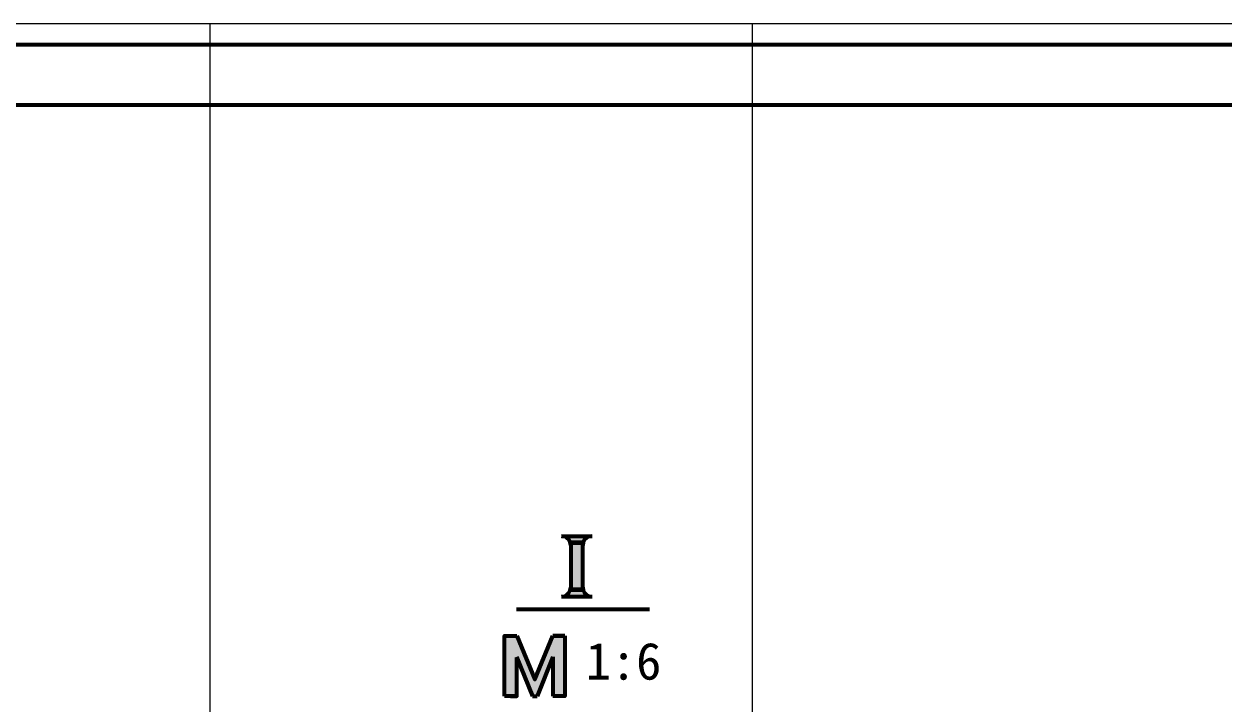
# Model space of a CAD drawing. Header units: millimetres. Extents: x 0 to 841, y 0 to 1189.
# Drawn here: x 391.6 to 577.7, y 1083.7 to 1189 of the extents above; entities that cross this region are included whole.
import ezdxf

# ---------------------------------------------------------------- set-up
doc = ezdxf.new("R2010")
doc.units = ezdxf.units.MM
doc.layers.add('C00-00-00', color=7, linetype='Continuous')
doc.layers.add('CBF-BF-BF', color=7, linetype='Continuous', true_color=0xbfbfbf)

msp = doc.modelspace()

# ---------------------------------------------------------------- hatches: boundary and pattern name
at = {"layer": 'C00-00-00'}
h = msp.add_hatch(color=256, dxfattribs=at)
h.dxf.hatch_style = 2
h.paths.add_polyline_path([(474.98, 1109.582772), (479.467333, 1109.582772), (475.234, 1109.582772)])
h = msp.add_hatch(color=256, dxfattribs=at)
h.dxf.hatch_style = 2
h.paths.add_polyline_path([(474.98, 1109.582772), (479.679, 1109.582772), (479.467333, 1109.582772)])
h = msp.add_hatch(color=256, dxfattribs=at)
h.dxf.hatch_style = 2
h.paths.add_polyline_path([(475.234, 1109.582772), (479.213333, 1109.498106), (475.488, 1109.498106)])
h = msp.add_hatch(color=256, dxfattribs=at)
h.dxf.hatch_style = 2
h.paths.add_polyline_path([(475.234, 1109.582772), (479.467333, 1109.582772), (479.213333, 1109.498106)])
h = msp.add_hatch(color=256, dxfattribs=at)
h.dxf.hatch_style = 2
h.paths.add_polyline_path([(475.488, 1109.498106), (479.001667, 1109.413439), (475.699667, 1109.413439)])
h = msp.add_hatch(color=256, dxfattribs=at)
h.dxf.hatch_style = 2
h.paths.add_polyline_path([(475.488, 1109.498106), (479.213333, 1109.498106), (479.001667, 1109.413439)])
h = msp.add_hatch(color=256, dxfattribs=at)
h.dxf.hatch_style = 2
h.paths.add_polyline_path([(475.699667, 1109.413439), (478.79, 1109.286439), (475.911333, 1109.286439)])
h = msp.add_hatch(color=256, dxfattribs=at)
h.dxf.hatch_style = 2
h.paths.add_polyline_path([(475.699667, 1109.413439), (479.001667, 1109.413439), (478.79, 1109.286439)])
h = msp.add_hatch(color=256, dxfattribs=at)
h.dxf.hatch_style = 2
h.paths.add_polyline_path([(475.911333, 1109.286439), (478.620667, 1109.117106), (476.080667, 1109.117106)])
h = msp.add_hatch(color=256, dxfattribs=at)
h.dxf.hatch_style = 2
h.paths.add_polyline_path([(475.911333, 1109.286439), (478.79, 1109.286439), (478.620667, 1109.117106)])
h = msp.add_hatch(color=256, dxfattribs=at)
h.dxf.hatch_style = 2
h.paths.add_polyline_path([(476.080667, 1109.117106), (478.493667, 1108.905439), (476.207667, 1108.905439)])
h = msp.add_hatch(color=256, dxfattribs=at)
h.dxf.hatch_style = 2
h.paths.add_polyline_path([(476.080667, 1109.117106), (478.620667, 1109.117106), (478.493667, 1108.905439)])
h = msp.add_hatch(color=256, dxfattribs=at)
h.dxf.hatch_style = 2
h.paths.add_polyline_path([(476.207667, 1108.905439), (478.366667, 1108.693772), (476.334667, 1108.693772)])
h = msp.add_hatch(color=256, dxfattribs=at)
h.dxf.hatch_style = 2
h.paths.add_polyline_path([(476.207667, 1108.905439), (478.493667, 1108.905439), (478.366667, 1108.693772)])
h = msp.add_hatch(color=256, dxfattribs=at)
h.dxf.hatch_style = 2
h.paths.add_polyline_path([(476.334667, 1108.693772), (478.324333, 1108.439772), (476.377, 1108.439772)])
h = msp.add_hatch(color=256, dxfattribs=at)
h.dxf.hatch_style = 2
h.paths.add_polyline_path([(476.334667, 1108.693772), (478.366667, 1108.693772), (478.324333, 1108.439772)])
h = msp.add_hatch(color=256, dxfattribs=at)
h.dxf.hatch_style = 2
h.paths.add_polyline_path([(476.377, 1108.439772), (478.282, 1108.185772), (476.419333, 1108.185772)])
h = msp.add_hatch(color=256, dxfattribs=at)
h.dxf.hatch_style = 2
h.paths.add_polyline_path([(476.377, 1108.439772), (478.324333, 1108.439772), (478.282, 1108.185772)])
h = msp.add_hatch(color=256, dxfattribs=at)
h.dxf.hatch_style = 2
h.paths.add_polyline_path([(476.419333, 1108.185772), (478.282, 1101.624106), (476.419333, 1101.624106)])
h = msp.add_hatch(color=256, dxfattribs=at)
h.dxf.hatch_style = 2
h.paths.add_polyline_path([(476.419333, 1108.185772), (478.282, 1108.185772), (478.282, 1101.624106)])
h = msp.add_hatch(color=256, dxfattribs=at)
h.dxf.hatch_style = 2
h.paths.add_polyline_path([(476.419333, 1101.624106), (478.324333, 1101.370106), (476.377, 1101.370106)])
h = msp.add_hatch(color=256, dxfattribs=at)
h.dxf.hatch_style = 2
h.paths.add_polyline_path([(476.419333, 1101.624106), (478.282, 1101.624106), (478.324333, 1101.370106)])
h = msp.add_hatch(color=256, dxfattribs=at)
h.dxf.hatch_style = 2
h.paths.add_polyline_path([(475.234, 1100.227106), (479.679, 1100.227106), (474.98, 1100.227106)])
h = msp.add_hatch(color=256, dxfattribs=at)
h.dxf.hatch_style = 2
h.paths.add_polyline_path([(475.488, 1100.311772), (479.467333, 1100.227106), (475.234, 1100.227106)])
h = msp.add_hatch(color=256, dxfattribs=at)
h.dxf.hatch_style = 2
h.paths.add_polyline_path([(475.234, 1100.227106), (479.467333, 1100.227106), (479.679, 1100.227106)])
h = msp.add_hatch(color=256, dxfattribs=at)
h.dxf.hatch_style = 2
h.paths.add_polyline_path([(475.699667, 1100.396439), (479.213333, 1100.311772), (475.488, 1100.311772)])
h = msp.add_hatch(color=256, dxfattribs=at)
h.dxf.hatch_style = 2
h.paths.add_polyline_path([(475.488, 1100.311772), (479.213333, 1100.311772), (479.467333, 1100.227106)])
h = msp.add_hatch(color=256, dxfattribs=at)
h.dxf.hatch_style = 2
h.paths.add_polyline_path([(475.911333, 1100.565772), (479.001667, 1100.396439), (475.699667, 1100.396439)])
h = msp.add_hatch(color=256, dxfattribs=at)
h.dxf.hatch_style = 2
h.paths.add_polyline_path([(475.699667, 1100.396439), (479.001667, 1100.396439), (479.213333, 1100.311772)])
h = msp.add_hatch(color=256, dxfattribs=at)
h.dxf.hatch_style = 2
h.paths.add_polyline_path([(476.080667, 1100.735106), (478.79, 1100.565772), (475.911333, 1100.565772)])
h = msp.add_hatch(color=256, dxfattribs=at)
h.dxf.hatch_style = 2
h.paths.add_polyline_path([(475.911333, 1100.565772), (478.79, 1100.565772), (479.001667, 1100.396439)])
h = msp.add_hatch(color=256, dxfattribs=at)
h.dxf.hatch_style = 2
h.paths.add_polyline_path([(476.207667, 1100.904439), (478.620667, 1100.735106), (476.080667, 1100.735106)])
h = msp.add_hatch(color=256, dxfattribs=at)
h.dxf.hatch_style = 2
h.paths.add_polyline_path([(476.080667, 1100.735106), (478.620667, 1100.735106), (478.79, 1100.565772)])
h = msp.add_hatch(color=256, dxfattribs=at)
h.dxf.hatch_style = 2
h.paths.add_polyline_path([(476.334667, 1101.158439), (478.493667, 1100.904439), (476.207667, 1100.904439)])
h = msp.add_hatch(color=256, dxfattribs=at)
h.dxf.hatch_style = 2
h.paths.add_polyline_path([(476.207667, 1100.904439), (478.493667, 1100.904439), (478.620667, 1100.735106)])
h = msp.add_hatch(color=256, dxfattribs=at)
h.dxf.hatch_style = 2
h.paths.add_polyline_path([(476.377, 1101.370106), (478.366667, 1101.158439), (476.334667, 1101.158439)])
h = msp.add_hatch(color=256, dxfattribs=at)
h.dxf.hatch_style = 2
h.paths.add_polyline_path([(476.334667, 1101.158439), (478.366667, 1101.158439), (478.493667, 1100.904439)])
h = msp.add_hatch(color=256, dxfattribs=at)
h.dxf.hatch_style = 2
h.paths.add_polyline_path([(476.377, 1101.370106), (478.324333, 1101.370106), (478.366667, 1101.158439)])
h = msp.add_hatch(color=256, dxfattribs=at)
h.dxf.hatch_style = 2
h.paths.add_polyline_path([(466.174667, 1094.131106), (469.476667, 1090.702106), (466.174667, 1090.702106)])
h = msp.add_hatch(color=256, dxfattribs=at)
h.dxf.hatch_style = 2
h.paths.add_polyline_path([(466.174667, 1094.131106), (468.037333, 1094.131106), (469.476667, 1090.702106)])
h = msp.add_hatch(color=256, dxfattribs=at)
h.dxf.hatch_style = 2
h.paths.add_polyline_path([(473.667667, 1094.131106), (475.530333, 1090.829106), (472.313, 1090.829106)])
h = msp.add_hatch(color=256, dxfattribs=at)
h.dxf.hatch_style = 2
h.paths.add_polyline_path([(473.667667, 1094.131106), (475.530333, 1094.131106), (475.530333, 1090.829106)])
h = msp.add_hatch(color=256, dxfattribs=at)
h.dxf.hatch_style = 2
h.paths.add_polyline_path([(466.174667, 1090.702106), (468.037333, 1084.775439), (466.174667, 1084.775439)])
h = msp.add_hatch(color=256, dxfattribs=at)
h.dxf.hatch_style = 2
h.paths.add_polyline_path([(466.174667, 1090.702106), (468.037333, 1090.702106), (468.037333, 1084.775439)])
h = msp.add_hatch(color=256, dxfattribs=at)
h.dxf.hatch_style = 2
h.paths.add_polyline_path([(468.037333, 1090.702106), (470.873667, 1087.315439), (469.434333, 1087.315439)])
h = msp.add_hatch(color=256, dxfattribs=at)
h.dxf.hatch_style = 2
h.paths.add_polyline_path([(468.037333, 1090.702106), (469.476667, 1090.702106), (470.873667, 1087.315439)])
h = msp.add_hatch(color=256, dxfattribs=at)
h.dxf.hatch_style = 2
h.paths.add_polyline_path([(472.313, 1090.829106), (472.270667, 1087.315439), (470.873667, 1087.315439)])
h = msp.add_hatch(color=256, dxfattribs=at)
h.dxf.hatch_style = 2
h.paths.add_polyline_path([(472.313, 1090.829106), (473.667667, 1090.829106), (472.270667, 1087.315439)])
h = msp.add_hatch(color=256, dxfattribs=at)
h.dxf.hatch_style = 2
h.paths.add_polyline_path([(473.667667, 1090.829106), (475.530333, 1084.775439), (473.667667, 1084.775439)])
h = msp.add_hatch(color=256, dxfattribs=at)
h.dxf.hatch_style = 2
h.paths.add_polyline_path([(473.667667, 1090.829106), (475.530333, 1090.829106), (475.530333, 1084.775439)])
h = msp.add_hatch(color=256, dxfattribs=at)
h.dxf.hatch_style = 2
h.paths.add_polyline_path([(469.434333, 1087.315439), (471.212333, 1084.775439), (470.492667, 1084.775439)])
h = msp.add_hatch(color=256, dxfattribs=at)
h.dxf.hatch_style = 2
h.paths.add_polyline_path([(469.434333, 1087.315439), (472.270667, 1087.315439), (471.212333, 1084.775439)])
h = msp.add_hatch(color=256, dxfattribs=at)
h.dxf.hatch_style = 2
h.paths.add_polyline_path([(470.492667, 1084.775439), (471.212333, 1084.775439), (470.662, 1084.775439)])
h = msp.add_hatch(color=256, dxfattribs=at)
h.dxf.hatch_style = 2
h.paths.add_polyline_path([(470.492667, 1084.775439), (471.212333, 1084.775439)])
h = msp.add_hatch(color=256, dxfattribs=at)
h.dxf.hatch_style = 2
h.paths.add_polyline_path([(470.662, 1084.775439), (471.212333, 1084.775439), (471.212333, 1084.733106)])

# ---------------------------------------------------------------- linework, layer by layer
at = {"layer": 'C00-00-00', "lineweight": 53}
for points in [[(805.264667, 3.284361), (45.042667, 3.284361), (35.687, 3.284361), (35.687, 1176.468028), (35.687, 1185.823694), (795.909, 1185.823694), (805.264667, 1185.823694), (805.264667, 1176.468028)], [(476.419333, 1108.184361), (476.334667, 1108.607694), (476.123, 1109.031028), (475.826667, 1109.327361), (475.445667, 1109.539028), (474.98, 1109.581361)], [(479.679, 1109.581361), (479.255667, 1109.539028), (478.874667, 1109.327361), (478.536, 1109.031028), (478.366667, 1108.607694), (478.282, 1108.184361)], [(476.419333, 1108.184361), (476.419333, 1101.622694)], [(474.98, 1100.225694), (475.445667, 1100.268028), (475.826667, 1100.479694), (476.123, 1100.776028), (476.334667, 1101.199361), (476.419333, 1101.622694)], [(478.282, 1101.622694), (478.366667, 1101.199361), (478.536, 1100.776028), (478.874667, 1100.479694), (479.255667, 1100.268028), (479.679, 1100.225694)], [(466.174667, 1084.774028), (466.174667, 1094.129694), (468.037333, 1094.129694)], [(468.037333, 1094.129694), (470.873667, 1087.314028), (473.667667, 1094.129694)], [(475.530333, 1094.129694), (475.530333, 1084.774028), (473.667667, 1084.774028)], [(467.106, 1084.774028), (468.037333, 1084.774028), (468.037333, 1090.700694)]]:
    msp.add_lwpolyline(points, dxfattribs=at)
msp.add_lwpolyline([(795.909, 12.640028), (45.042667, 12.640028), (45.042667, 1176.468028), (795.909, 1176.468028)], close=True, dxfattribs=at)
for points in [[(474.98, 1109.581361), (474.98, 1109.581361), (479.679, 1109.581361), (479.679, 1109.581361)], [(474.98, 1109.581361), (474.98, 1109.581361), (475.022333, 1109.581361), (475.022333, 1109.581361)], [(479.679, 1109.581361), (479.679, 1109.581361), (479.721333, 1109.581361), (479.721333, 1109.581361)], [(478.282, 1101.622694), (478.282, 1101.622694), (478.282, 1108.184361), (478.282, 1108.184361)], [(474.98, 1100.225694), (474.98, 1100.225694), (479.679, 1100.225694), (479.679, 1100.225694)], [(474.98, 1100.225694), (474.98, 1100.225694), (475.022333, 1100.225694), (475.022333, 1100.225694)], [(479.679, 1100.225694), (479.679, 1100.225694), (479.721333, 1100.225694), (479.721333, 1100.225694)], [(467.995, 1098.236028), (467.995, 1098.236028), (488.611333, 1098.236028), (488.611333, 1098.236028)], [(466.174667, 1094.129694), (466.174667, 1094.129694), (468.037333, 1094.129694), (468.037333, 1094.129694)], [(475.530333, 1094.129694), (475.530333, 1094.129694), (473.667667, 1094.129694), (473.667667, 1094.129694)], [(473.667667, 1094.129694), (473.667667, 1094.129694), (475.530333, 1094.129694), (475.530333, 1094.129694)], [(467.995, 1090.827694), (467.995, 1090.827694), (470.492667, 1084.774028), (470.492667, 1084.774028)], [(473.667667, 1090.827694), (473.667667, 1090.827694), (471.212333, 1084.731694), (471.212333, 1084.731694)], [(473.667667, 1090.827694), (473.667667, 1090.827694), (473.667667, 1084.774028), (473.667667, 1084.774028)], [(468.037333, 1084.774028), (468.037333, 1084.774028), (466.174667, 1084.774028), (466.174667, 1084.774028)], [(470.492667, 1084.774028), (470.492667, 1084.774028), (471.212333, 1084.731694), (471.212333, 1084.731694)]]:
    msp.add_open_spline(points, degree=3, dxfattribs=at)
at = {"layer": 'CBF-BF-BF', "lineweight": 9}
for points in [[(841.000001, 1189.000035), (0, 1189.000035)], [(420.500001, 0), (420.500001, 1189.000035)], [(504.600001, 0), (504.600001, 1189.000035)]]:
    msp.add_lwpolyline(points, dxfattribs=at)

# ---------------------------------------------------------------- texts
at = {"layer": 'C00-00-00', "insert": (478.747832, 1093.055343), "char_height": 5.743452, "attachment_point": 1}
msp.add_mtext('{\\fSimSun|b0|i0|c0;1:6}', dxfattribs=at)

doc.saveas('drawing.dxf')
